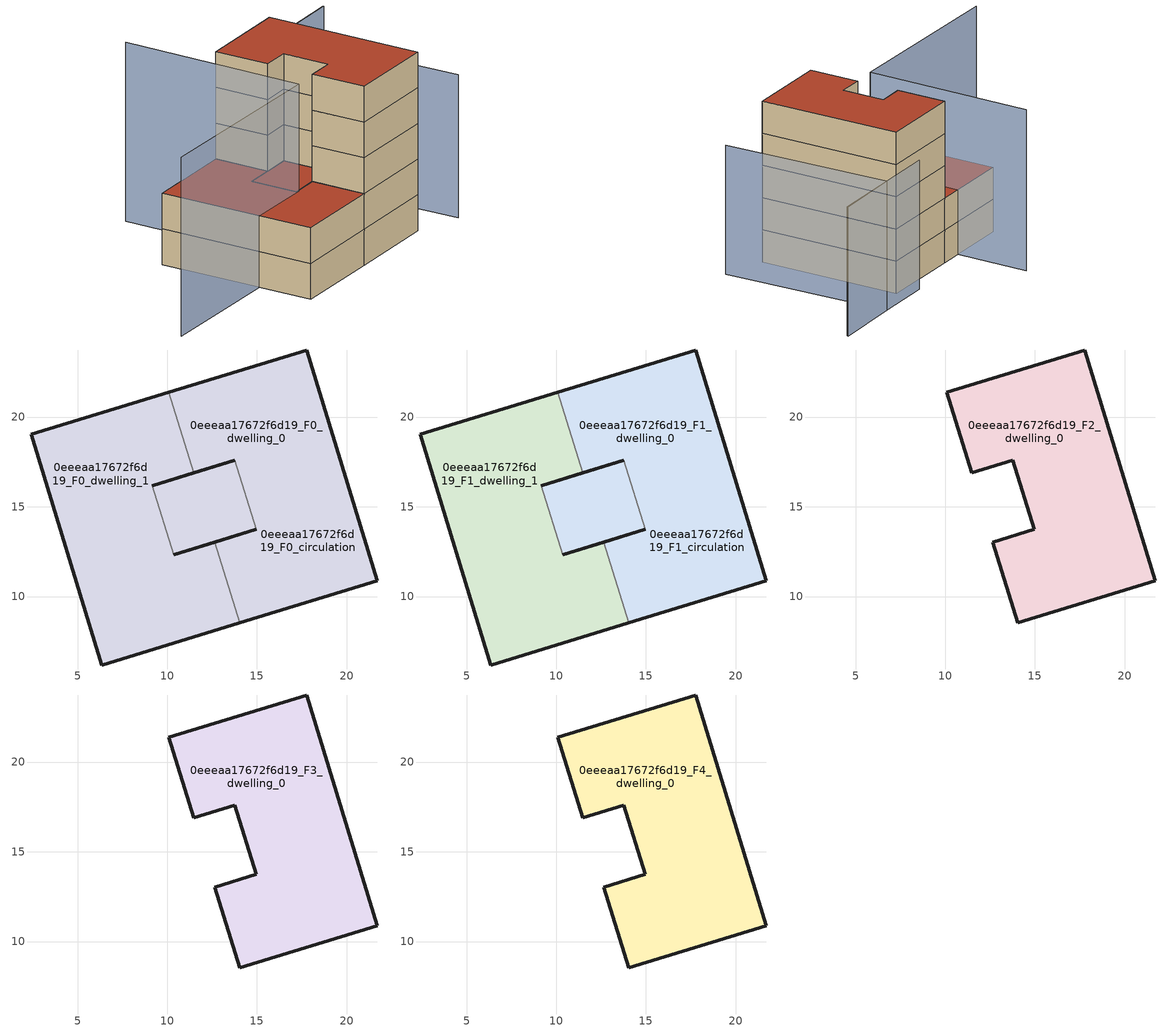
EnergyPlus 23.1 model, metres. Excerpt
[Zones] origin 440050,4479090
0eeeaa17672f6d19_F0_dwelling_0
 floor ground (EU_floor_Construction): 13.77,17.59 14.95,13.74 12.65,13.03 10.35,12.33 9.17,16.18 z0; 17.77,23.74 21.71,10.88 14.03,8.53 12.65,13.03 14.95,13.74 13.77,17.59 11.47,16.89 10.09,21.39 z0
 wall outside (EU_wall_Construction): 14.03,8.53 21.71,10.88 17.77,23.74 10.09,21.39 / 11.47,16.89 13.77,17.59 / 14.95,13.74 12.65,13.03 z0:3
 wall to 0eeeaa17672f6d19_F0_dwelling_1 (EU_wall_Construction): 10.09,21.39 11.47,16.89 / 12.65,13.03 14.03,8.53 z0:3
 wall to 0eeeaa17672f6d19_F0_circulation (EU_wall_Construction): 13.77,17.59 14.95,13.74 z0:3
0eeeaa17672f6d19_F0_dwelling_1
 floor ground (EU_floor_Construction): 10.09,21.39 11.47,16.89 9.17,16.18 10.35,12.33 12.65,13.03 14.03,8.53 6.35,6.18 2.42,19.04 z0; 13.77,17.59 14.95,13.74 12.65,13.03 10.35,12.33 9.17,16.18 z0
 wall outside (EU_wall_Construction): 12.65,13.03 10.35,12.33 / 9.17,16.18 11.47,16.89 / 10.09,21.39 2.42,19.04 6.35,6.18 14.03,8.53 z0:3
 wall adiabatic (EU_wall_Construction): 10.35,12.33 9.17,16.18 z0:3
0eeeaa17672f6d19_F0_circulation
 floor ground (EU_floor_Construction): 13.77,17.59 14.95,13.74 12.65,13.03 10.35,12.33 9.17,16.18 z0; 17.77,23.74 21.71,10.88 14.03,8.53 12.65,13.03 14.95,13.74 13.77,17.59 11.47,16.89 10.09,21.39 z0; 10.09,21.39 11.47,16.89 9.17,16.18 10.35,12.33 12.65,13.03 14.03,8.53 6.35,6.18 2.42,19.04 z0
 wall outside (EU_wall_Construction): 10.35,12.33 14.95,13.74 / 13.77,17.59 9.17,16.18 z0:3
 wall adiabatic (EU_wall_Construction): 9.17,16.18 10.35,12.33 z0:3
0eeeaa17672f6d19_F1_dwelling_0
 floor outside (EU_floor_Construction): 13.77,17.59 14.95,13.74 12.65,13.03 10.35,12.33 9.17,16.18 z3; 17.77,23.74 21.71,10.88 14.03,8.53 12.65,13.03 14.95,13.74 13.77,17.59 11.47,16.89 10.09,21.39 z3
 wall outside (EU_wall_Construction): 14.03,8.53 21.71,10.88 17.77,23.74 10.09,21.39 / 11.47,16.89 13.77,17.59 / 14.95,13.74 12.65,13.03 z3:6
 wall to 0eeeaa17672f6d19_F1_dwelling_1 (EU_wall_Construction): 10.09,21.39 11.47,16.89 / 12.65,13.03 14.03,8.53 z3:6
 wall to 0eeeaa17672f6d19_F1_circulation (EU_wall_Construction): 13.77,17.59 14.95,13.74 z3:6
 roof outside (EU_floor_Construction): 14.95,13.74 13.77,17.59 9.17,16.18 10.35,12.33 12.65,13.03 z6
0eeeaa17672f6d19_F1_dwelling_1
 floor to 0eeeaa17672f6d19_F0_dwelling_1 (EU_floor_Construction): 10.09,21.39 11.47,16.89 9.17,16.18 10.35,12.33 12.65,13.03 14.03,8.53 6.35,6.18 2.42,19.04 z3; 13.77,17.59 14.95,13.74 12.65,13.03 10.35,12.33 9.17,16.18 z3
 wall outside (EU_wall_Construction): 12.65,13.03 10.35,12.33 / 9.17,16.18 11.47,16.89 / 10.09,21.39 2.42,19.04 6.35,6.18 14.03,8.53 z3:6
 wall adiabatic (EU_wall_Construction): 10.35,12.33 9.17,16.18 z3:6
 roof outside (EU_roof_Construction): 14.95,13.74 13.77,17.59 9.17,16.18 10.35,12.33 12.65,13.03 z6; 14.03,8.53 12.65,13.03 10.35,12.33 9.17,16.18 11.47,16.89 10.09,21.39 2.42,19.04 6.35,6.18 z6
0eeeaa17672f6d19_F1_circulation
 floor outside (EU_floor_Construction): 13.77,17.59 14.95,13.74 12.65,13.03 10.35,12.33 9.17,16.18 z3; 10.09,21.39 11.47,16.89 9.17,16.18 10.35,12.33 12.65,13.03 14.03,8.53 6.35,6.18 2.42,19.04 z3
 floor to 0eeeaa17672f6d19_F0_circulation (EU_floor_Construction): 17.77,23.74 21.71,10.88 14.03,8.53 12.65,13.03 14.95,13.74 13.77,17.59 11.47,16.89 10.09,21.39 z3
 wall outside (EU_wall_Construction): 10.35,12.33 14.95,13.74 / 13.77,17.59 9.17,16.18 z3:6
 wall adiabatic (EU_wall_Construction): 9.17,16.18 10.35,12.33 z3:6
 roof outside (EU_roof_Construction): 21.71,10.88 17.77,23.74 10.09,21.39 11.47,16.89 13.77,17.59 14.95,13.74 12.65,13.03 14.03,8.53 z6; 14.95,13.74 13.77,17.59 9.17,16.18 10.35,12.33 12.65,13.03 z6; 14.03,8.53 12.65,13.03 10.35,12.33 9.17,16.18 11.47,16.89 10.09,21.39 2.42,19.04 6.35,6.18 z6
0eeeaa17672f6d19_F2_dwelling_0
 floor to 0eeeaa17672f6d19_F1_dwelling_0 (EU_floor_Construction): 17.77,23.74 21.71,10.88 14.03,8.53 12.65,13.03 14.95,13.74 13.77,17.59 11.47,16.89 10.09,21.39 z6
 wall outside (EU_wall_Construction): 14.03,8.53 21.71,10.88 17.77,23.74 10.09,21.39 11.47,16.89 13.77,17.59 14.95,13.74 12.65,13.03 14.03,8.53 z6:9
0eeeaa17672f6d19_F3_dwelling_0
 floor to 0eeeaa17672f6d19_F2_dwelling_0 (EU_floor_Construction): 17.77,23.74 21.71,10.88 14.03,8.53 12.65,13.03 14.95,13.74 13.77,17.59 11.47,16.89 10.09,21.39 z9
 wall outside (EU_wall_Construction): 14.03,8.53 21.71,10.88 17.77,23.74 10.09,21.39 11.47,16.89 13.77,17.59 14.95,13.74 12.65,13.03 14.03,8.53 z9:12
0eeeaa17672f6d19_F4_dwelling_0
 floor to 0eeeaa17672f6d19_F3_dwelling_0 (EU_floor_Construction): 17.77,23.74 21.71,10.88 14.03,8.53 12.65,13.03 14.95,13.74 13.77,17.59 11.47,16.89 10.09,21.39 z12
 wall outside (EU_wall_Construction): 14.03,8.53 21.71,10.88 17.77,23.74 10.09,21.39 11.47,16.89 13.77,17.59 14.95,13.74 12.65,13.03 14.03,8.53 z12:15
 roof outside (EU_roof_Construction): 21.71,10.88 17.77,23.74 10.09,21.39 11.47,16.89 13.77,17.59 14.95,13.74 12.65,13.03 14.03,8.53 z15
shading: 6.12,27.42 10.56,12.28 / 10.56,12.28 -6.01,7.42 z0:15; 25.8,10.75 20.85,25.96 / 20.85,25.96 27.11,28 / 27.15,27.89 15.65,24.31 z0:12
[Building]
EU S2 Campaign: North Axis=0; Terrain=City; Solar Distribution=FullExterior
[Site:Location]
Madrid: Latitude=40.5; Longitude=-3.5; Time Zone=1; Elevation=609
[SizingPeriod:WeatherFileDays]
AnnualSizingPeriod: Begin Month=1; Begin Day of Month=1; End Month=12; End Day of Month=31; Day of Week for Start Day=Monday; Use Weather File Daylight Saving Period=No; Use Weather File Rain and Snow Indicators=No
[MATERIAL]
EU_InternalMass_Material: Roughness=MediumRough; Thickness=0.1; Conductivity=1; Density=1800; Specific Heat=900; Thermal Absorptance=0.9; Solar Absorptance=0.7; Visible Absorptance=0.7
[MATERIAL:NOMASS] Roughness=MediumRough; Thermal Absorptance=0.9; Solar Absorptance=0.7; Visible Absorptance=0.7
Name | Thermal Resistance
EU_wall_NoMass | 1.60022
EU_roof_NoMass | 1.57597
EU_floor_NoMass | 0.470652
[CONSTRUCTION]
EU_wall_Construction: EU_wall_NoMass
EU_roof_Construction: EU_roof_NoMass
EU_floor_Construction: EU_floor_NoMass
EU_InternalMass_Construction: EU_InternalMass_Material
[ZONE] Type=1; Multiplier=1; Ceiling Height=autocalculate; Floor Area=autocalculate; Part of Total Floor Area=Yes
Name | Volume
0eeeaa17672f6d19_F0_dwelling_0; 0eeeaa17672f6d19_F0_dwelling_1; 0eeeaa17672f6d19_F1_dwelling_1 | 352.908
0eeeaa17672f6d19_F1_dwelling_0 | 352.909
0eeeaa17672f6d19_F2_dwelling_0; 0eeeaa17672f6d19_F3_dwelling_0; 0eeeaa17672f6d19_F4_dwelling_0 | 294.63
0eeeaa17672f6d19_F0_circulation; 0eeeaa17672f6d19_F1_circulation | 647.538
[INTERNALMASS] Construction=EU_InternalMass_Construction
Name | Zone or ZoneList | Surface Area
0eeeaa17672f6d19_F0_dwelling_0_EU_InternalMass | 0eeeaa17672f6d19_F0_dwelling_0 | 98.21
0eeeaa17672f6d19_F0_dwelling_1_EU_InternalMass | 0eeeaa17672f6d19_F0_dwelling_1 | 98.21
0eeeaa17672f6d19_F1_dwelling_0_EU_InternalMass | 0eeeaa17672f6d19_F1_dwelling_0 | 98.21
0eeeaa17672f6d19_F1_dwelling_1_EU_InternalMass | 0eeeaa17672f6d19_F1_dwelling_1 | 98.21
0eeeaa17672f6d19_F2_dwelling_0_EU_InternalMass | 0eeeaa17672f6d19_F2_dwelling_0 | 215.834
0eeeaa17672f6d19_F3_dwelling_0_EU_InternalMass | 0eeeaa17672f6d19_F3_dwelling_0 | 215.834
0eeeaa17672f6d19_F4_dwelling_0_EU_InternalMass | 0eeeaa17672f6d19_F4_dwelling_0 | 215.834
[OTHEREQUIPMENT] Fuel Type=Electricity; Design Level Calculation Method=Watts/Area; Power per Zone Floor Area=1; Fraction Latent=0; Fraction Radiant=0; Fraction Lost=0; Carbon Dioxide Generation Rate=0; EndUse Subcategory=EU_Step8_InternalGains
Name | Zone or ZoneList or Space or SpaceList | Schedule
EU_Step8_InternalGain_0eeeaa17672f6d19_F0_dwelling_0_f000 | 0eeeaa17672f6d19_F0_dwelling_0 | EU_Step8_GainSchedule_0eeeaa17672f6d19_F0_dwelling_0_f000
EU_Step8_InternalGain_0eeeaa17672f6d19_F0_dwelling_1_f000 | 0eeeaa17672f6d19_F0_dwelling_1 | EU_Step8_GainSchedule_0eeeaa17672f6d19_F0_dwelling_1_f000
EU_Step8_InternalGain_0eeeaa17672f6d19_F1_dwelling_0_f000 | 0eeeaa17672f6d19_F1_dwelling_0 | EU_Step8_GainSchedule_0eeeaa17672f6d19_F1_dwelling_0_f000
EU_Step8_InternalGain_0eeeaa17672f6d19_F1_dwelling_1_f000 | 0eeeaa17672f6d19_F1_dwelling_1 | EU_Step8_GainSchedule_0eeeaa17672f6d19_F1_dwelling_1_f000
EU_Step8_InternalGain_0eeeaa17672f6d19_F2_dwelling_0_f000 | 0eeeaa17672f6d19_F2_dwelling_0 | EU_Step8_GainSchedule_0eeeaa17672f6d19_F2_dwelling_0_f000
EU_Step8_InternalGain_0eeeaa17672f6d19_F3_dwelling_0_f000 | 0eeeaa17672f6d19_F3_dwelling_0 | EU_Step8_GainSchedule_0eeeaa17672f6d19_F3_dwelling_0_f000
EU_Step8_InternalGain_0eeeaa17672f6d19_F4_dwelling_0_f000 | 0eeeaa17672f6d19_F4_dwelling_0 | EU_Step8_GainSchedule_0eeeaa17672f6d19_F4_dwelling_0_f000
[ZONEINFILTRATION:DESIGNFLOWRATE] Schedule=EU_AlwaysOn; Design Flow Rate Calculation Method=Flow/Area; Flow Rate per Floor Area=0.0005; Constant Term Coefficient=1; Temperature Term Coefficient=0; Velocity Term Coefficient=0; Velocity Squared Term Coefficient=0
Name | Zone or ZoneList or Space or SpaceList
EU_Circulation_Infiltration_0eeeaa17672f6d19_F0_circulation | 0eeeaa17672f6d19_F0_circulation
EU_Circulation_Infiltration_0eeeaa17672f6d19_F1_circulation | 0eeeaa17672f6d19_F1_circulation
[ZONEVENTILATION:DESIGNFLOWRATE] Schedule=EU_AlwaysOn; Design Flow Rate Calculation Method=AirChanges/Hour; Air Changes per Hour=0.480704; Ventilation Type=Natural; Fan Pressure Rise=0; Fan Total Efficiency=1; Constant Term Coefficient=1; Temperature Term Coefficient=0; Velocity Term Coefficient=0; Velocity Squared Term Coefficient=0; Minimum Indoor Temperature=-100; Maximum Indoor Temperature=100; Delta Temperature=-100; Minimum Outdoor Temperature=-100; Maximum Outdoor Temperature=100; Maximum Wind Speed=40
Name | Zone or ZoneList or Space or SpaceList
EU_ConstantAir_0eeeaa17672f6d19_F0_dwelling_0 | 0eeeaa17672f6d19_F0_dwelling_0
EU_ConstantAir_0eeeaa17672f6d19_F0_dwelling_1 | 0eeeaa17672f6d19_F0_dwelling_1
EU_ConstantAir_0eeeaa17672f6d19_F1_dwelling_0 | 0eeeaa17672f6d19_F1_dwelling_0
EU_ConstantAir_0eeeaa17672f6d19_F1_dwelling_1 | 0eeeaa17672f6d19_F1_dwelling_1
EU_ConstantAir_0eeeaa17672f6d19_F2_dwelling_0 | 0eeeaa17672f6d19_F2_dwelling_0
EU_ConstantAir_0eeeaa17672f6d19_F3_dwelling_0 | 0eeeaa17672f6d19_F3_dwelling_0
EU_ConstantAir_0eeeaa17672f6d19_F4_dwelling_0 | 0eeeaa17672f6d19_F4_dwelling_0
[HVACTEMPLATE:THERMOSTAT] Constant Heating Setpoint=20; Constant Cooling Setpoint=50
EU_HeatOnly_0eeeaa17672f6d19_F0_dwelling_0; EU_HeatOnly_0eeeaa17672f6d19_F0_dwelling_1; EU_HeatOnly_0eeeaa17672f6d19_F1_dwelling_0; EU_HeatOnly_0eeeaa17672f6d19_F1_dwelling_1; EU_HeatOnly_0eeeaa17672f6d19_F2_dwelling_0; EU_HeatOnly_0eeeaa17672f6d19_F3_dwelling_0; EU_HeatOnly_0eeeaa17672f6d19_F4_dwelling_0
[HVACTEMPLATE:ZONE:IDEALLOADSAIRSYSTEM] System Availability Schedule=EU_AlwaysOn; Maximum Heating Supply Air Temperature=50; Minimum Cooling Supply Air Temperature=13; Maximum Heating Supply Air Humidity Ratio=0.0156; Minimum Cooling Supply Air Humidity Ratio=0.0077; Heating Limit=NoLimit; Cooling Limit=NoLimit; Heating Availability Schedule=EU_AlwaysOn; Cooling Availability Schedule=EU_CoolingOff; Dehumidification Control Type=ConstantSensibleHeatRatio; Cooling Sensible Heat Ratio=0.7; Dehumidification Setpoint=60; Humidification Control Type=None; Humidification Setpoint=30; Outdoor Air Method=None; Outdoor Air Flow Rate per Person=0.00944; Outdoor Air Flow Rate per Zone Floor Area=0; Outdoor Air Flow Rate per Zone=0; Demand Controlled Ventilation Type=None; Outdoor Air Economizer Type=NoEconomizer; Heat Recovery Type=None; Sensible Heat Recovery Effectiveness=0.7; Latent Heat Recovery Effectiveness=0.65
Name | Template Thermostat
0eeeaa17672f6d19_F0_dwelling_0 | EU_HeatOnly_0eeeaa17672f6d19_F0_dwelling_0
0eeeaa17672f6d19_F0_dwelling_1 | EU_HeatOnly_0eeeaa17672f6d19_F0_dwelling_1
0eeeaa17672f6d19_F1_dwelling_0 | EU_HeatOnly_0eeeaa17672f6d19_F1_dwelling_0
0eeeaa17672f6d19_F1_dwelling_1 | EU_HeatOnly_0eeeaa17672f6d19_F1_dwelling_1
0eeeaa17672f6d19_F2_dwelling_0 | EU_HeatOnly_0eeeaa17672f6d19_F2_dwelling_0
0eeeaa17672f6d19_F3_dwelling_0 | EU_HeatOnly_0eeeaa17672f6d19_F3_dwelling_0
0eeeaa17672f6d19_F4_dwelling_0 | EU_HeatOnly_0eeeaa17672f6d19_F4_dwelling_0
[SIZING:ZONE] Zone Cooling Design Supply Air Temperature Input Method=SupplyAirTemperature; Zone Cooling Design Supply Air Temperature=13; Zone Heating Design Supply Air Temperature Input Method=SupplyAirTemperature; Zone Heating Design Supply Air Temperature=50; Zone Cooling Design Supply Air Humidity Ratio=0.008; Zone Heating Design Supply Air Humidity Ratio=0.008; Cooling Design Air Flow Method=DesignDay; Cooling Design Air Flow Rate=0; Cooling Minimum Air Flow per Zone Floor Area=0.000762; Cooling Minimum Air Flow=0; Cooling Minimum Air Flow Fraction=0.2; Heating Design Air Flow Method=DesignDay; Heating Design Air Flow Rate=0; Heating Maximum Air Flow per Zone Floor Area=0.002032; Heating Maximum Air Flow=0.141576; Heating Maximum Air Flow Fraction=0.3; Account for Dedicated Outdoor Air System=No; Dedicated Outdoor Air System Control Strategy=NeutralSupplyAir; Dedicated Outdoor Air Low Setpoint Temperature for Design=autosize; Dedicated Outdoor Air High Setpoint Temperature for Design=autosize; Zone Load Sizing Method=Sensible Load Only No Latent Load; Zone Latent Cooling Design Supply Air Humidity Ratio Input Method=HumidityRatioDifference; Zone Cooling Design Supply Air Humidity Ratio Difference=0.005; Zone Latent Heating Design Supply Air Humidity Ratio Input Method=HumidityRatioDifference; Zone Humidification Design Supply Air Humidity Ratio Difference=0.005
0eeeaa17672f6d19_F0_dwelling_0; 0eeeaa17672f6d19_F0_dwelling_1; 0eeeaa17672f6d19_F1_dwelling_0; 0eeeaa17672f6d19_F1_dwelling_1; 0eeeaa17672f6d19_F2_dwelling_0; 0eeeaa17672f6d19_F3_dwelling_0; 0eeeaa17672f6d19_F4_dwelling_0
[SCHEDULE:CONSTANT]
Name | Hourly Value
EU_AlwaysOn | 1
EU_CoolingOff | 0
[SCHEDULE:FILE] Column Number=1; Rows to Skip at Top=0; Number of Hours of Data=8760; Column Separator=Comma; Interpolate to Timestep=No; Minutes per Item=60; Adjust Schedule for Daylight Savings=Yes
Name | File
EU_Step8_GainSchedule_0eeeaa17672f6d19_F0_dwelling_0_f000 | ../../schedules/0eeeaa17672f6d19/0eeeaa17672f6d19_F0_dwelling_0_f000_gain.csv
EU_Step8_GainSchedule_0eeeaa17672f6d19_F0_dwelling_1_f000 | ../../schedules/0eeeaa17672f6d19/0eeeaa17672f6d19_F0_dwelling_1_f000_gain.csv
EU_Step8_GainSchedule_0eeeaa17672f6d19_F1_dwelling_0_f000 | ../../schedules/0eeeaa17672f6d19/0eeeaa17672f6d19_F1_dwelling_0_f000_gain.csv
EU_Step8_GainSchedule_0eeeaa17672f6d19_F1_dwelling_1_f000 | ../../schedules/0eeeaa17672f6d19/0eeeaa17672f6d19_F1_dwelling_1_f000_gain.csv
EU_Step8_GainSchedule_0eeeaa17672f6d19_F2_dwelling_0_f000 | ../../schedules/0eeeaa17672f6d19/0eeeaa17672f6d19_F2_dwelling_0_f000_gain.csv
EU_Step8_GainSchedule_0eeeaa17672f6d19_F3_dwelling_0_f000 | ../../schedules/0eeeaa17672f6d19/0eeeaa17672f6d19_F3_dwelling_0_f000_gain.csv
EU_Step8_GainSchedule_0eeeaa17672f6d19_F4_dwelling_0_f000 | ../../schedules/0eeeaa17672f6d19/0eeeaa17672f6d19_F4_dwelling_0_f000_gain.csv
